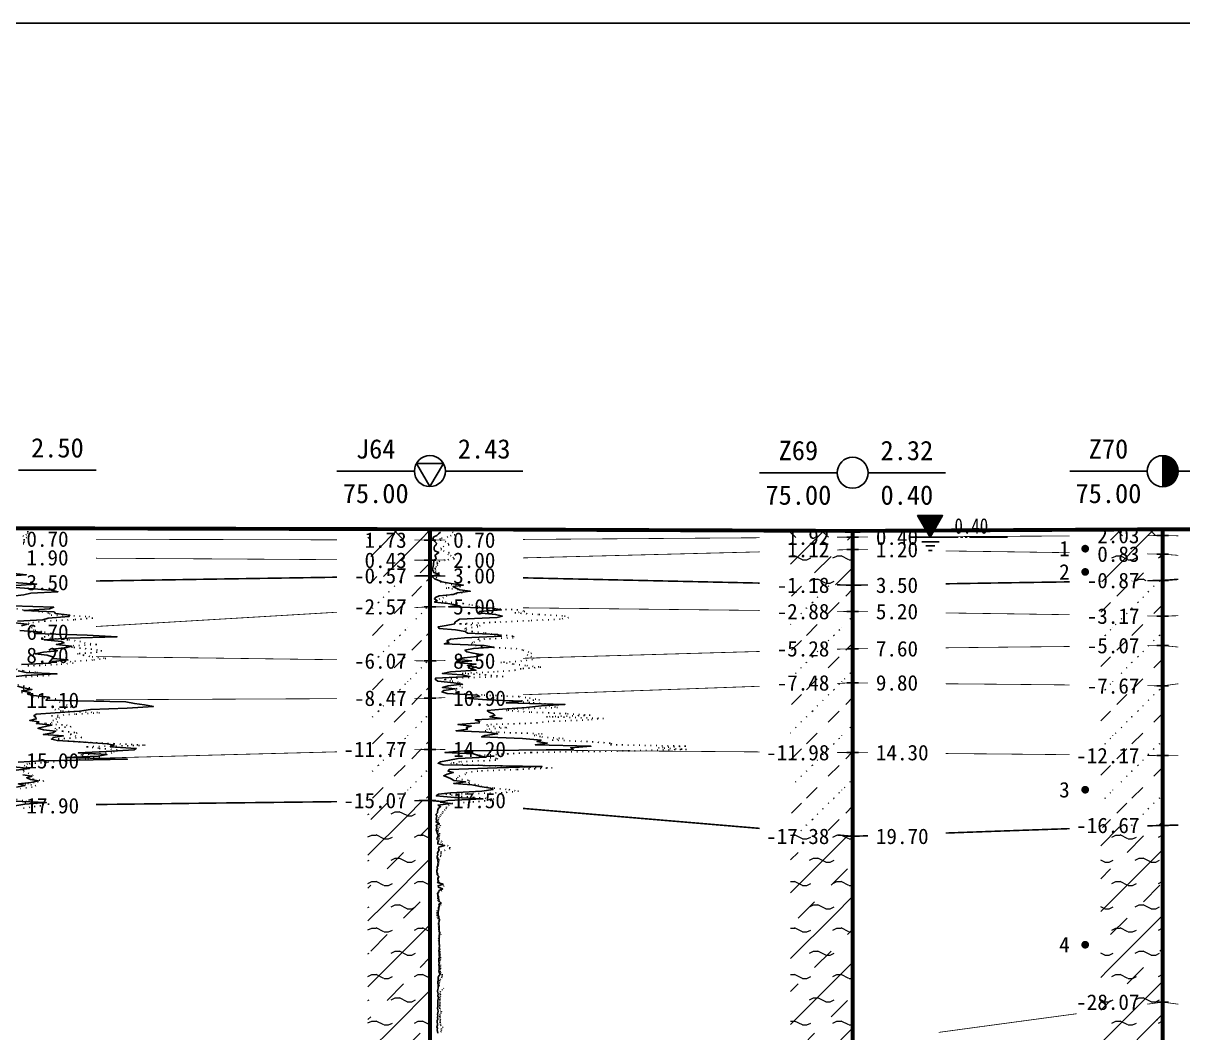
# Model space of a CAD drawing. Extents: x -37 to 3540, y -1485 to 297.
# Drawn here: x 1587.6 to 1737.2, y -442.3 to -312 of the extents above; entities that cross this region are included whole.
import ezdxf
from ezdxf.enums import TextEntityAlignment as Align

# ---------------------------------------------------------------- set-up
doc = ezdxf.new("R2010")
doc.units = 0
doc.linetypes.add('DOT', pattern=[6.35, 0, -6.35])
doc.layers.get('0').update_dxf_attribs({"linetype": 'CONTINUOUS'})
for name, color, linetype in [('CURVE', 200, 'CONTINUOUS'), ('FRAME', 7, 'CONTINUOUS'), ('HOLE', 41, 'CONTINUOUS'), ('SAMPLE', 1, 'CONTINUOUS'), ('STRATUM', 241, 'CONTINUOUS')]:
    doc.layers.add(name, color=color, linetype=linetype)
doc.layers.add('HATCH', color=7, linetype='CONTINUOUS', lineweight=13)
doc.styles.add('ST', font='')
doc.styles.get('ST').set_extended_font_data('SimSun')
pattern_1 = [(45, (1618.6395, -594), (-2.12132, 2.12132), [10, 0]), (135, (1618.6395, -594), (-2.12132, -2.12132), [10, 0])]
pattern_2 = [(45, (1618.6395, -594), (-4.24264, 4.24264), [10, 0]), (45, (1619.7005, -597.182), (-2.12132, 6.36396), [3, -3])]
pattern_3 = [(45, (1618.6395, -594), (-4.24264, 4.24264), [10, 0]), (45, (1619.7005, -597.182), (-2.12132, 6.36396), [3, -3]), (26.565, (1619.7136, -594.2536), (5.999823, 5.999812), [0.567, -12.849]), (0, (1619.1466, -594.2536), (0, 6), [0.567, -5.433]), (26.565, (1617.0582, -594), (5.999823, 5.999812), [0.567, -12.849]), (0, (1617.5653, -593.7464), (0, 6), [0.567, -5.433]), (153.435, (1619.1466, -594.2536), (-5.999818, -5e-06), [1.134, -12.2826]), (26.565, (1622.7136, -591.2536), (5.999823, 5.999812), [0.567, -12.849]), (0, (1622.1466, -591.2536), (0, 6), [0.567, -5.433]), (26.565, (1620.0582, -591), (5.999823, 5.999812), [0.567, -12.849]), (0, (1620.5653, -590.7464), (0, 6), [0.567, -5.433]), (153.435, (1622.1466, -591.2536), (-5.999818, -5e-06), [1.134, -12.2826])]
pattern_4 = [(45, (1618.6395, -594), (-7e-07, 6.99998), [1.97196, -7.92754]), (45, (1621.4523, -591.171), (-7e-07, 6.99998), [1.99367, -7.90583]), (45, (1623.707, -588.918), (-7e-07, 6.99998), [1.8136, -8.08588]), (26.565, (1618.6395, -590.5), (7, 7), [0.0965, -15.55598]), (36.8699, (1619.3395, -589.8), (7, 7), [0.19775, -34.80225]), (315, (1622.1395, -587.024), (6.99998, 1e-06), [0.03305, -9.86644]), (26.565, (1622.1395, -594), (7, 7), [0.14475, -15.50773]), (26.565, (1622.8395, -593.3), (7, 7), [0.10528, -15.5472]), (90, (1623.1895, -592.95), (-7, -5e-07), [0.02877, -6.97123]), (26.565, (1623.5395, -592.6), (7, 7), [0.091, -31.21394]), (36.8699, (1624.2395, -591.9), (7, 7), [0.1107, -34.8893]), (45, (1624.9395, -591.2), (-2e-07, 6.99998), [0.10911, -9.79038]), (315, (1625.5536, -590.452), (6.99998, 1e-06), [0.03305, -9.86644]), (36.8699, (1620.0395, -589.1), (7, 7), [0.10224, -34.89776]), (53.1301, (1620.7395, -588.4), (14, 21), [0.13438, -34.86562]), (53.1301, (1621.4395, -587.7), (14, 21), [0.12625, -34.87375])]

# ---------------------------------------------------------------- blocks, each defined once
blk = doc.blocks.new('H_cpt_hole')
for p, q in [((-1.73, 1), (1.73, 1)), ((0, -2), (-1.73, 1)), ((1.73, 1), (0, -2))]:
    blk.add_line(p, q)
blk.add_circle((0, 0), 2)
blk = doc.blocks.new('H_gen_hole')
blk.add_circle((0, 0), 2)
blk = doc.blocks.new('H_sam_hole')
blk.add_line((0, 2), (0, -2))
at = {"const_width": 2}
blk.add_lwpolyline([(0, -1, 0.414214), (1, 0, 0.414214), (0, 1, 1)], format="xyb", dxfattribs=at)
blk.add_circle((0, 0), 2)
blk = doc.blocks.new('SampleSoilUndisturbed')
at = {"const_width": 0.5}
blk.add_lwpolyline([(-0.25, 0, 1), (0.25, 0, 1)], format="xyb", close=True, dxfattribs=at)
blk = doc.blocks.new('Gwl')
blk.add_lwpolyline([(0, 0, 0, 3.22, 0), (0, 2.79, 3.22, 3.22, 0)], format="xyseb")
blk.add_lwpolyline([(0, 0), (1.61, 2.79), (-1.61, 2.79)], close=True)
for points in [[(-2.63, 0), (3.61, 0)], [(3.93, 0), (4.21, 0)], [(4.53, 0), (4.8, 0)], [(5.09, 0), (9.99, 0)], [(-1.09, -0.61), (1.16, -0.61)], [(-0.54, -1.14), (0.61, -1.14)], [(-0.19, -1.74), (0.26, -1.74)]]:
    blk.add_lwpolyline(points)
at = {"style": 'ST', "width": 0.8}
blk.add_attdef('*GWL', (3.14, 0.45), '', height=2, dxfattribs=at)

msp = doc.modelspace()

# ---------------------------------------------------------------- hatches: boundary and pattern name
at = {"layer": 'HATCH'}
h = msp.add_hatch(dxfattribs=at)
h.set_pattern_fill('STT', color=50, style=0)
h.set_pattern_definition(pattern_1)
h.paths.add_polyline_path([(1694.61, -377.51), (1686.61, -377.48), (1686.61, -378.37), (1694.61, -378.31)])
h.paths.add_polyline_path([(1685.4, -379.8), (1692.1, -379.8), (1692.1, -376.87), (1685.4, -376.87)], flags=9)
h = msp.add_hatch(dxfattribs=at)
h.set_pattern_fill('FZNT', color=32, style=0)
h.set_pattern_definition(pattern_2)
h.paths.add_polyline_path([(1694.61, -378.31), (1686.61, -378.37), (1686.61, -380.11), (1694.61, -379.91)])
h.paths.add_polyline_path([(1685.41, -381.4), (1692.1, -381.4), (1692.1, -378.48), (1685.41, -378.48)], flags=9)
h.paths.add_polyline_path([(1685.4, -379.8), (1692.1, -379.8), (1692.1, -376.87), (1685.4, -376.87)], flags=9)
h = msp.add_hatch(dxfattribs=at)
h.set_pattern_fill('STT', color=50, style=0)
h.set_pattern_definition(pattern_1)
h.paths.add_polyline_path([(1734.62, -377.3), (1726.62, -377.34), (1726.62, -378.14), (1734.62, -378.1)])
h.paths.add_polyline_path([(1725.41, -379.59), (1732.11, -379.59), (1732.11, -376.65), (1725.41, -376.65)], flags=9)
h = msp.add_hatch(dxfattribs=at)
h.set_pattern_fill('FZNT', color=32, style=0)
h.set_pattern_definition(pattern_2)
h.paths.add_polyline_path([(1734.62, -378.1), (1726.62, -378.14), (1726.62, -380.38), (1734.62, -380.5)])
h.paths.add_polyline_path([(1725.41, -381.99), (1732.11, -381.99), (1732.11, -379.05), (1725.41, -379.05)], flags=9)
h.paths.add_polyline_path([(1725.41, -379.59), (1732.11, -379.59), (1732.11, -376.65), (1725.41, -376.65)], flags=9)
h = msp.add_hatch(dxfattribs=at)
h.set_pattern_fill('STT', color=50, style=0)
h.set_pattern_definition(pattern_1)
h.paths.add_polyline_path([(1640.07, -377.29), (1632.07, -377.27), (1632.07, -378.67), (1640.07, -378.69)])
h.paths.add_polyline_path([(1630.86, -380.18), (1637.56, -380.18), (1637.56, -377.25), (1630.86, -377.25)], flags=9)
h = msp.add_hatch(dxfattribs=at)
h.set_pattern_fill('FZNT', color=32, style=0)
h.set_pattern_definition(pattern_2)
h.paths.add_polyline_path([(1640.07, -378.69), (1632.07, -378.67), (1632.07, -381.24), (1640.07, -381.29)])
h.paths.add_polyline_path([(1630.86, -382.78), (1637.56, -382.78), (1637.56, -379.85), (1630.86, -379.85)], flags=9)
h.paths.add_polyline_path([(1630.86, -380.18), (1637.56, -380.18), (1637.56, -377.25), (1630.86, -377.25)], flags=9)
h = msp.add_hatch(dxfattribs=at)
h.set_pattern_fill('YNFNT', color=251, style=0)
h.set_pattern_definition(pattern_3)
h.paths.add_polyline_path([(1694.61, -379.91), (1686.61, -380.11), (1686.61, -384.33), (1694.61, -384.51)])
h.paths.add_polyline_path([(1683.97, -386), (1692.1, -386), (1692.1, -383.07), (1683.97, -383.07)], flags=9)
h.paths.add_polyline_path([(1685.41, -381.4), (1692.1, -381.4), (1692.1, -378.48), (1685.41, -378.48)], flags=9)
h = msp.add_hatch(dxfattribs=at)
h.set_pattern_fill('YNFNT', color=251, style=0)
h.set_pattern_definition(pattern_3)
h.paths.add_polyline_path([(1640.07, -381.29), (1632.07, -381.24), (1632.07, -383.42), (1640.07, -383.29)])
h.paths.add_polyline_path([(1629.43, -384.78), (1637.56, -384.78), (1637.56, -381.85), (1629.43, -381.85)], flags=9)
h.paths.add_polyline_path([(1630.86, -382.78), (1637.56, -382.78), (1637.56, -379.85), (1630.86, -379.85)], flags=9)
h = msp.add_hatch(dxfattribs=at)
h.set_pattern_fill('YNFNT', color=251, style=0)
h.set_pattern_definition(pattern_3)
h.paths.add_polyline_path([(1734.62, -380.5), (1726.62, -380.38), (1726.62, -384.02), (1734.62, -383.9)])
h.paths.add_polyline_path([(1723.98, -385.39), (1732.11, -385.39), (1732.11, -382.45), (1723.98, -382.45)], flags=9)
h.paths.add_polyline_path([(1725.41, -381.99), (1732.11, -381.99), (1732.11, -379.05), (1725.41, -379.05)], flags=9)
h = msp.add_hatch(dxfattribs=at)
h.set_pattern_fill('SZFT', color=52, style=0)
h.set_pattern_definition(pattern_4)
h.paths.add_polyline_path([(1640.07, -383.29), (1632.07, -383.42), (1632.07, -387.76), (1640.07, -387.29)])
h.paths.add_polyline_path([(1629.43, -388.77), (1637.55, -388.77), (1637.55, -385.87), (1629.43, -385.87)], flags=9)
h.paths.add_polyline_path([(1629.43, -384.78), (1637.56, -384.78), (1637.56, -381.85), (1629.43, -381.85)], flags=9)
h = msp.add_hatch(dxfattribs=at)
h.set_pattern_fill('SZFT', color=52, style=0)
h.set_pattern_definition(pattern_4)
h.paths.add_polyline_path([(1734.62, -383.9), (1726.62, -384.02), (1726.62, -388.38), (1734.62, -388.5)])
h.paths.add_polyline_path([(1723.98, -389.99), (1732.11, -389.99), (1732.11, -387.05), (1723.98, -387.05)], flags=9)
h.paths.add_polyline_path([(1723.98, -385.39), (1732.11, -385.39), (1732.11, -382.45), (1723.98, -382.45)], flags=9)
h = msp.add_hatch(dxfattribs=at)
h.set_pattern_fill('SZFT', color=52, style=0)
h.set_pattern_definition(pattern_4)
h.paths.add_polyline_path([(1694.61, -384.51), (1686.61, -384.33), (1686.61, -387.82), (1694.61, -387.91)])
h.paths.add_polyline_path([(1683.97, -389.4), (1692.1, -389.4), (1692.1, -386.47), (1683.97, -386.47)], flags=9)
h.paths.add_polyline_path([(1683.97, -386), (1692.1, -386), (1692.1, -383.07), (1683.97, -383.07)], flags=9)
h = msp.add_hatch(dxfattribs=at)
h.set_pattern_fill('SZFT', color=52, style=0)
h.set_pattern_definition(pattern_4)
h.paths.add_polyline_path([(1640.07, -387.29), (1632.07, -387.76), (1632.07, -394.18), (1640.07, -394.29)])
h.paths.add_polyline_path([(1629.43, -395.78), (1637.56, -395.78), (1637.56, -392.85), (1629.43, -392.85)], flags=9)
h.paths.add_polyline_path([(1629.43, -388.77), (1637.55, -388.77), (1637.55, -385.87), (1629.43, -385.87)], flags=9)
h = msp.add_hatch(dxfattribs=at)
h.set_pattern_fill('SZFT', color=52, style=0)
h.set_pattern_definition(pattern_4)
h.paths.add_polyline_path([(1694.61, -387.91), (1686.61, -387.82), (1686.61, -392.94), (1694.61, -392.71)])
h.paths.add_polyline_path([(1683.97, -394.2), (1692.1, -394.2), (1692.1, -391.27), (1683.97, -391.27)], flags=9)
h.paths.add_polyline_path([(1683.97, -389.4), (1692.1, -389.4), (1692.1, -386.47), (1683.97, -386.47)], flags=9)
h = msp.add_hatch(dxfattribs=at)
h.set_pattern_fill('SZFT', color=52, style=0)
h.set_pattern_definition(pattern_4)
h.paths.add_polyline_path([(1734.62, -388.5), (1726.62, -388.38), (1726.62, -392.38), (1734.62, -392.3)])
h.paths.add_polyline_path([(1723.98, -393.79), (1732.11, -393.79), (1732.11, -390.85), (1723.98, -390.85)], flags=9)
h.paths.add_polyline_path([(1723.98, -389.99), (1732.11, -389.99), (1732.11, -387.05), (1723.98, -387.05)], flags=9)
h = msp.add_hatch(dxfattribs=at)
h.set_pattern_fill('SZFT', color=52, style=0)
h.set_pattern_definition(pattern_4)
h.paths.add_polyline_path([(1694.61, -392.71), (1686.61, -392.94), (1686.61, -397.4), (1694.61, -397.11)])
h.paths.add_polyline_path([(1683.97, -398.6), (1692.1, -398.6), (1692.1, -395.67), (1683.97, -395.67)], flags=9)
h.paths.add_polyline_path([(1683.97, -394.2), (1692.1, -394.2), (1692.1, -391.27), (1683.97, -391.27)], flags=9)
h = msp.add_hatch(dxfattribs=at)
h.set_pattern_fill('SZFT', color=52, style=0)
h.set_pattern_definition(pattern_4)
h.paths.add_polyline_path([(1734.62, -392.3), (1726.62, -392.38), (1726.62, -397.42), (1734.62, -397.5)])
h.paths.add_polyline_path([(1723.98, -398.99), (1732.11, -398.99), (1732.11, -396.05), (1723.98, -396.05)], flags=9)
h.paths.add_polyline_path([(1723.98, -393.79), (1732.11, -393.79), (1732.11, -390.85), (1723.98, -390.85)], flags=9)
h = msp.add_hatch(dxfattribs=at)
h.set_pattern_fill('SZFT', color=52, style=0)
h.set_pattern_definition(pattern_4)
h.paths.add_polyline_path([(1640.07, -394.29), (1632.07, -394.18), (1632.07, -399.13), (1640.07, -399.09)])
h.paths.add_polyline_path([(1629.43, -400.58), (1637.56, -400.58), (1637.56, -397.65), (1629.43, -397.65)], flags=9)
h.paths.add_polyline_path([(1629.43, -395.78), (1637.56, -395.78), (1637.56, -392.85), (1629.43, -392.85)], flags=9)
h = msp.add_hatch(dxfattribs=at)
h.set_pattern_fill('SZFT', color=52, style=0)
h.set_pattern_definition(pattern_4)
h.paths.add_polyline_path([(1694.61, -397.11), (1686.61, -397.4), (1686.61, -406.05), (1694.61, -406.11)])
h.paths.add_polyline_path([(1682.54, -407.6), (1692.1, -407.6), (1692.1, -404.67), (1682.54, -404.67)], flags=9)
h.paths.add_polyline_path([(1683.97, -398.6), (1692.1, -398.6), (1692.1, -395.67), (1683.97, -395.67)], flags=9)
h = msp.add_hatch(dxfattribs=at)
h.set_pattern_fill('SZFT', color=52, style=0)
h.set_pattern_definition(pattern_4)
h.paths.add_polyline_path([(1734.62, -397.5), (1726.62, -397.42), (1726.62, -406.42), (1734.62, -406.5)])
h.paths.add_polyline_path([(1722.56, -407.98), (1732.11, -407.98), (1732.11, -405.07), (1722.56, -405.07)], flags=9)
h.paths.add_polyline_path([(1723.98, -398.99), (1732.11, -398.99), (1732.11, -396.05), (1723.98, -396.05)], flags=9)
h = msp.add_hatch(dxfattribs=at)
h.set_pattern_fill('SZFT', color=52, style=0)
h.set_pattern_definition(pattern_4)
h.paths.add_polyline_path([(1640.07, -399.09), (1632.07, -399.13), (1632.07, -405.9), (1640.07, -405.69)])
h.paths.add_polyline_path([(1628, -407.18), (1637.55, -407.18), (1637.55, -404.26), (1628, -404.26)], flags=9)
h.paths.add_polyline_path([(1629.43, -400.58), (1637.56, -400.58), (1637.56, -397.65), (1629.43, -397.65)], flags=9)
h = msp.add_hatch(dxfattribs=at)
h.set_pattern_fill('SZFT', color=52, style=0)
h.set_pattern_definition(pattern_4)
h.paths.add_polyline_path([(1640.07, -405.69), (1632.07, -405.9), (1632.07, -412.39), (1640.07, -412.29)])
h.paths.add_polyline_path([(1628, -413.78), (1637.56, -413.78), (1637.56, -410.85), (1628, -410.85)], flags=9)
h.paths.add_polyline_path([(1628, -407.18), (1637.55, -407.18), (1637.55, -404.26), (1628, -404.26)], flags=9)
h = msp.add_hatch(dxfattribs=at)
h.set_pattern_fill('SZFT', color=52, style=0)
h.set_pattern_definition(pattern_4)
h.paths.add_polyline_path([(1694.61, -406.11), (1686.61, -406.05), (1686.61, -416.23), (1694.61, -416.91)])
h.paths.add_polyline_path([(1682.54, -418.4), (1692.1, -418.4), (1692.1, -415.47), (1682.54, -415.47)], flags=9)
h.paths.add_polyline_path([(1682.54, -407.6), (1692.1, -407.6), (1692.1, -404.67), (1682.54, -404.67)], flags=9)
h = msp.add_hatch(dxfattribs=at)
h.set_pattern_fill('SZFT', color=52, style=0)
h.set_pattern_definition(pattern_4)
h.paths.add_polyline_path([(1734.62, -406.5), (1726.62, -406.42), (1726.62, -415.78), (1734.62, -415.5)])
h.paths.add_polyline_path([(1722.55, -416.99), (1732.11, -416.99), (1732.11, -414.05), (1722.55, -414.05)], flags=9)
h.paths.add_polyline_path([(1722.56, -407.98), (1732.11, -407.98), (1732.11, -405.07), (1722.56, -405.07)], flags=9)
h = msp.add_hatch(dxfattribs=at)
h.set_pattern_fill('YNFNT', color=251, style=0)
h.set_pattern_definition(pattern_3)
h.paths.add_polyline_path([(1640.07, -412.29), (1632.07, -412.39), (1632.07, -445.02), (1640.07, -444.89)])
h.paths.add_polyline_path([(1628, -446.38), (1637.56, -446.38), (1637.56, -443.45), (1628, -443.45)], flags=9)
h.paths.add_polyline_path([(1628, -413.78), (1637.56, -413.78), (1637.56, -410.85), (1628, -410.85)], flags=9)
h = msp.add_hatch(dxfattribs=at)
h.set_pattern_fill('YNFNT', color=251, style=0)
h.set_pattern_definition(pattern_3)
h.paths.add_polyline_path([(1734.62, -415.5), (1726.62, -415.78), (1726.62, -439.38), (1734.62, -438.3)])
h.paths.add_polyline_path([(1722.55, -439.79), (1732.11, -439.79), (1732.11, -436.85), (1722.55, -436.85)], flags=9)
h.paths.add_polyline_path([(1722.55, -416.99), (1732.11, -416.99), (1732.11, -414.05), (1722.55, -414.05)], flags=9)
h = msp.add_hatch(dxfattribs=at)
h.set_pattern_fill('YNFNT', color=251, style=0)
h.set_pattern_definition(pattern_3)
h.paths.add_polyline_path([(1694.61, -416.91), (1686.61, -416.23), (1686.61, -443.88), (1694.61, -443.71)])
h.paths.add_polyline_path([(1682.54, -445.2), (1692.1, -445.2), (1692.1, -442.27), (1682.54, -442.27)], flags=9)
h.paths.add_polyline_path([(1682.54, -418.4), (1692.1, -418.4), (1692.1, -415.47), (1682.54, -415.47)], flags=9)
h = msp.add_hatch(dxfattribs=at)
h.set_pattern_fill('YNNT', color=251, style=0)
h.set_pattern_definition([(45, (1618.6395, -594), (-2.12132, 2.12132), [10, 0]), (26.565, (1619.7136, -594.2536), (5.999823, 5.999812), [0.567, -12.849]), (0, (1619.1466, -594.2536), (0, 6), [0.567, -5.433]), (26.565, (1617.0582, -594), (5.999823, 5.999812), [0.567, -12.849]), (0, (1617.5653, -593.7464), (0, 6), [0.567, -5.433]), (153.435, (1619.1466, -594.2536), (-5.999818, -5e-06), [1.134, -12.2826]), (26.565, (1622.7136, -591.2536), (5.999823, 5.999812), [0.567, -12.849]), (0, (1622.1466, -591.2536), (0, 6), [0.567, -5.433]), (26.565, (1620.0582, -591), (5.999823, 5.999812), [0.567, -12.849]), (0, (1620.5653, -590.7464), (0, 6), [0.567, -5.433]), (153.435, (1622.1466, -591.2536), (-5.999818, -5e-06), [1.134, -12.2826])])
h.paths.add_polyline_path([(1734.62, -438.3), (1726.62, -439.38), (1726.62, -454.02), (1734.62, -453.7)])
h.paths.add_polyline_path([(1722.55, -455.19), (1732.11, -455.19), (1732.11, -452.25), (1722.55, -452.25)], flags=9)
h.paths.add_polyline_path([(1722.55, -439.79), (1732.11, -439.79), (1732.11, -436.85), (1722.55, -436.85)], flags=9)

# ---------------------------------------------------------------- linework, layer by layer
at = {"layer": 'CURVE', "color": 100, "linetype": 'DOT', "ltscale": 0.1}
for points in [[(1588.18, -377.56), (1588.23, -377.76), (1588, -377.96), (1587.53, -378.16), (1588.06, -378.36), (1587.71, -378.56), (1587.73, -378.76), (1587.69, -378.96), (1587.68, -379.16), (1587, -379.36)], [(1642.99, -377.69), (1644.01, -377.89), (1642.8, -378.09), (1642.37, -378.29), (1641.35, -378.49), (1641.41, -378.69), (1642.03, -378.89), (1642.4, -379.09), (1642.53, -379.29), (1641.85, -379.49), (1641.51, -379.69), (1641.47, -379.89), (1641.81, -380.09), (1642.55, -380.29), (1642.4, -380.49), (1642.71, -380.69), (1643.04, -380.89), (1643.22, -381.09), (1642.05, -381.29), (1641.02, -381.49), (1640.99, -381.69), (1641.09, -381.89), (1640.91, -382.09), (1640.74, -382.29), (1640.75, -382.49), (1640.79, -382.69), (1641.22, -382.89), (1641.18, -383.09), (1641.15, -383.29), (1640.95, -383.49), (1640.76, -383.69), (1641.35, -383.89), (1641.42, -384.09), (1642.08, -384.29), (1643.38, -384.49), (1644, -384.69), (1642.17, -384.89), (1643.83, -385.09), (1644.46, -385.29), (1644.24, -385.49), (1642.95, -385.69), (1642.24, -385.89), (1641.82, -386.09), (1641.34, -386.29), (1640.93, -386.49), (1642.06, -386.69), (1644.36, -386.89), (1645.48, -387.09), (1646.52, -387.29), (1646.16, -387.49), (1651.33, -387.69), (1652.31, -387.89), (1651.04, -388.09), (1654.15, -388.29), (1657.44, -388.49), (1657.95, -388.69), (1656.89, -388.89), (1652.89, -389.09), (1648.56, -389.29), (1643.9, -389.49), (1646.55, -389.69), (1646.26, -389.89), (1644.56, -390.09), (1644.72, -390.29), (1645.5, -390.49), (1647.21, -390.69), (1648.45, -390.89), (1650.9, -391.09), (1650.81, -391.29), (1646.24, -391.49), (1646.56, -391.69), (1645.6, -391.89), (1645.4, -392.09), (1645.94, -392.29), (1646.82, -392.49), (1651.2, -392.69), (1652.1, -392.89), (1652.76, -393.09), (1653.17, -393.29), (1652.61, -393.49), (1653.08, -393.69), (1653.5, -393.89), (1653.31, -394.09), (1651.88, -394.29), (1649.2, -394.49), (1650.84, -394.69), (1652.58, -394.89), (1654.37, -395.09), (1651.83, -395.29), (1651.07, -395.49), (1648.37, -395.69), (1644.24, -395.89), (1647.21, -396.09), (1649.5, -396.29), (1643.61, -396.49), (1641.9, -396.69), (1642.92, -396.89), (1643.86, -397.09), (1644.3, -397.29), (1643.93, -397.49), (1644.29, -397.69), (1643.38, -397.89), (1643.39, -398.09), (1643.46, -398.29), (1643.79, -398.49), (1647.05, -398.69), (1651.61, -398.89), (1652.9, -399.09), (1654.2, -399.29), (1650.64, -399.49), (1653.4, -399.69), (1655.72, -399.89), (1655.44, -400.09), (1656.55, -400.29), (1650.99, -400.49), (1649.93, -400.69), (1653.13, -400.89), (1657.8, -401.09), (1660.73, -401.29), (1655.12, -401.49), (1662.47, -401.69), (1660.54, -401.89), (1655.42, -402.09), (1653.9, -402.29), (1647.39, -402.49), (1647.54, -402.69), (1650.01, -402.89), (1647.47, -403.09), (1647.2, -403.29), (1648.92, -403.49), (1654.55, -403.69), (1653.5, -403.89), (1654.5, -404.09), (1657.26, -404.29), (1655.86, -404.49), (1660.28, -404.69), (1663.5, -404.89), (1663.38, -405.09), (1673.1, -405.29), (1669.56, -405.49), (1673.16, -405.69), (1665.74, -405.89), (1653.12, -406.09), (1650.14, -406.29), (1646.1, -406.49), (1647.09, -406.69), (1648.83, -406.89), (1648.56, -407.09), (1643.9, -407.29), (1642.76, -407.49), (1644.81, -407.69), (1649.99, -407.89), (1655.84, -408.09), (1651.25, -408.29), (1646.25, -408.49), (1644.82, -408.69), (1644.65, -408.89), (1643.93, -409.09), (1643.71, -409.29), (1643.44, -409.49), (1645.18, -409.69), (1645.06, -409.89), (1645.11, -410.09), (1646.24, -410.29), (1646.68, -410.49), (1648.35, -410.69), (1650.26, -410.89), (1651.49, -411.09), (1649.37, -411.29), (1642.13, -411.49), (1643.38, -411.69), (1645.71, -411.89), (1648.3, -412.09), (1647.92, -412.29), (1645.24, -412.49), (1642.91, -412.69), (1642.57, -412.89), (1642.2, -413.09), (1642.19, -413.29), (1642.04, -413.49), (1641.78, -413.69), (1641.7, -413.89), (1641.51, -414.09), (1641.41, -414.29), (1641.23, -414.49), (1641.17, -414.69), (1641.09, -414.89), (1641.1, -415.09), (1641.21, -415.29), (1641.43, -415.49), (1641.29, -415.69), (1641.18, -415.89), (1641.11, -416.09), (1641.09, -416.29), (1641.29, -416.49), (1641.31, -416.69), (1641.25, -416.89), (1641.22, -417.09), (1641.21, -417.29), (1641.62, -417.49), (1641.47, -417.69), (1641.61, -417.89), (1642.35, -418.09), (1642.64, -418.29), (1642.66, -418.49), (1642.04, -418.69), (1641.52, -418.89), (1641.51, -419.09), (1641.46, -419.29), (1641.49, -419.49), (1641.13, -419.69), (1641.29, -419.89), (1641.18, -420.09), (1641.2, -420.29), (1641.16, -420.49), (1641.13, -420.69), (1641.02, -420.89), (1640.99, -421.09), (1640.99, -421.29), (1640.95, -421.49), (1641.15, -421.69), (1641.05, -421.89), (1641.27, -422.09), (1641.15, -422.29), (1641.09, -422.49), (1641.13, -422.69), (1641.22, -422.89), (1641.71, -423.09), (1641.9, -423.29), (1641.33, -423.49), (1641.7, -423.69), (1641.62, -423.89), (1641.15, -424.09), (1641.1, -424.29), (1641.09, -424.49), (1641.07, -424.69), (1641.07, -424.89), (1641.09, -425.09), (1641.13, -425.29), (1641.52, -425.49), (1641.51, -425.69), (1641.3, -425.89), (1641.25, -426.09), (1641.17, -426.29), (1641, -426.49), (1640.97, -426.69), (1641.02, -426.89), (1641.01, -427.09), (1641.03, -427.29), (1641.1, -427.49), (1641.22, -427.69), (1641.27, -427.89), (1641.16, -428.09), (1641.18, -428.29), (1641.19, -428.49), (1641.22, -428.69), (1641.2, -428.89), (1641.21, -429.09), (1641.33, -429.29), (1641.49, -429.49), (1641.31, -429.69), (1641.3, -429.89), (1641.2, -430.09), (1641.18, -430.29), (1641.25, -430.49), (1641.25, -430.69), (1641.29, -430.89), (1641.29, -431.09), (1641.29, -431.29), (1641.31, -431.49), (1641.37, -431.69), (1641.35, -431.89), (1641.36, -432.09), (1641.39, -432.29), (1641.43, -432.49), (1641.43, -432.69), (1641.38, -432.89), (1641.31, -433.09), (1641.27, -433.29), (1641.43, -433.49), (1641.4, -433.69), (1641.45, -433.89), (1641.41, -434.09), (1641.38, -434.29), (1641.43, -434.49), (1641.64, -434.69), (1641.66, -434.89), (1641.61, -435.09), (1641.45, -435.29), (1641.35, -435.49), (1641.29, -435.69), (1641.25, -435.89), (1641.25, -436.09), (1641.17, -436.29), (1641.88, -436.49), (1641.68, -436.69), (1641.42, -436.89), (1641.34, -437.09), (1641.41, -437.29), (1641.42, -437.49), (1641.38, -437.69), (1641.33, -437.89), (1641.33, -438.09), (1641.37, -438.29), (1641.36, -438.49), (1641.34, -438.69), (1641.32, -438.89), (1641.34, -439.09), (1641.38, -439.29), (1641.57, -439.49), (1641.49, -439.69), (1641.37, -439.89), (1641.35, -440.09), (1641.38, -440.29), (1641.42, -440.49), (1641.4, -440.69), (1641.37, -440.89), (1641.45, -441.09), (1641.45, -441.29), (1641.78, -441.49), (1641.58, -441.69), (1641.56, -441.89), (1641.5, -442.09), (1641.45, -442.29)], [(1586.77, -387.56), (1588.11, -387.76), (1590.04, -387.96), (1590.99, -388.16), (1591.18, -388.36), (1596.07, -388.56), (1596.56, -388.76), (1594.14, -388.96), (1590.38, -389.16), (1588.33, -389.36), (1588.23, -389.56), (1588.86, -389.76), (1588.74, -389.96), (1588.2, -390.16), (1589.14, -390.36), (1590.34, -390.56), (1591.34, -390.76), (1590.9, -390.96), (1590.31, -391.16), (1591.03, -391.36), (1593.47, -391.56), (1594.89, -391.76), (1595.48, -391.96), (1597.07, -392.16), (1593.11, -392.36), (1594.13, -392.56), (1596.34, -392.76), (1597.72, -392.96), (1597.12, -393.16), (1594.59, -393.36), (1595.35, -393.56), (1596.49, -393.76), (1598.26, -393.96), (1596.55, -394.16), (1593.63, -394.36), (1594.04, -394.56), (1591.97, -394.76), (1587.57, -394.96)], [(1586.72, -395.36), (1587.63, -395.56), (1589.35, -395.76), (1590.18, -395.96), (1590.94, -396.16), (1587.41, -396.36)], [(1586.88, -397.36), (1587.65, -397.56), (1588.43, -397.76), (1587.59, -397.96), (1588.09, -398.16), (1587.38, -398.36), (1588.86, -398.56), (1588.58, -398.76), (1588.78, -398.96), (1591.81, -399.16), (1591.61, -399.36), (1592.26, -399.56), (1592.78, -399.76), (1593.18, -399.96), (1594.5, -400.16), (1592.97, -400.36), (1591.67, -400.56), (1592.67, -400.76), (1597.44, -400.96), (1594.3, -401.16), (1591.25, -401.36), (1592.27, -401.56), (1591.87, -401.76), (1591.42, -401.96), (1592.07, -402.16), (1590.34, -402.36), (1593.18, -402.56), (1593.76, -402.76), (1591.71, -402.96), (1591.87, -403.16), (1592.67, -403.36), (1594.54, -403.56), (1593.64, -403.76), (1594.29, -403.96), (1595.15, -404.16), (1591.39, -404.36), (1592.62, -404.56), (1595.54, -404.76), (1599.33, -404.96), (1603.32, -405.16), (1595.74, -405.36), (1597.41, -405.56), (1599.73, -405.76), (1599.34, -405.96), (1599.02, -406.16), (1595.07, -406.36), (1595.17, -406.56), (1597.48, -406.76), (1595.69, -406.96), (1593.78, -407.16), (1590.67, -407.36), (1588.13, -407.56), (1587.71, -407.76), (1588.08, -407.96), (1587.52, -408.16), (1587.63, -408.36), (1587.61, -408.56), (1588.21, -408.76), (1588.84, -408.96), (1588.74, -409.16), (1588.07, -409.36), (1588.9, -409.56), (1590.24, -409.76), (1589, -409.96), (1587.83, -410.16), (1589.23, -410.36), (1588.74, -410.56), (1587.26, -410.76)], [(1586.73, -412.16), (1588.05, -412.36), (1587.82, -412.56), (1590.93, -412.76), (1589.85, -412.96), (1588.45, -413.16), (1587.03, -413.36)]]:
    msp.add_lwpolyline(points, dxfattribs=at)
at = {"layer": 'CURVE', "color": 30, "linetype": 'Continuous'}
for points in [[(1641.42, -377.69), (1641.16, -377.89), (1640.94, -378.09), (1640.58, -378.29), (1640.46, -378.49), (1640.59, -378.69), (1640.71, -378.89), (1640.91, -379.09), (1640.88, -379.29), (1640.67, -379.49), (1640.62, -379.69), (1640.61, -379.89), (1640.7, -380.09), (1641.2, -380.29), (1640.92, -380.49), (1640.71, -380.69), (1640.82, -380.89), (1640.89, -381.09), (1640.59, -381.29), (1640.59, -381.49), (1640.52, -381.69), (1640.52, -381.89), (1640.5, -382.09), (1640.45, -382.29), (1640.41, -382.49), (1640.47, -382.69), (1640.58, -382.89), (1641.26, -383.09), (1640.47, -383.29), (1640.44, -383.49), (1640.68, -383.69), (1641.2, -383.89), (1641.59, -384.09), (1642.79, -384.29), (1644.39, -384.49), (1643.03, -384.69), (1643.44, -384.89), (1643.91, -385.09), (1645.27, -385.29), (1643.63, -385.49), (1643.08, -385.69), (1641.27, -385.89), (1640.78, -386.09), (1640.65, -386.29), (1640.97, -386.49), (1640.67, -386.69), (1642.38, -386.89), (1643.65, -387.09), (1642.47, -387.29), (1648.1, -387.49), (1649.29, -387.69), (1646.48, -387.89), (1646.3, -388.09), (1648.54, -388.29), (1649.42, -388.49), (1648.73, -388.69), (1643.88, -388.89), (1643.58, -389.09), (1643.28, -389.29), (1643.27, -389.49), (1642.18, -389.69), (1641.13, -389.89), (1641.26, -390.09), (1643.37, -390.29), (1644.62, -390.49), (1644.91, -390.69), (1648.77, -390.89), (1649.29, -391.09), (1644.54, -391.29), (1642.71, -391.49), (1642.27, -391.69), (1642.52, -391.89), (1641.92, -392.09), (1647.07, -392.29), (1648.29, -392.49), (1645.69, -392.69), (1644.58, -392.89), (1644.84, -393.09), (1645.64, -393.29), (1646.9, -393.49), (1646.13, -393.69), (1644.48, -393.89), (1643.69, -394.09), (1645.46, -394.29), (1643.34, -394.49), (1646.03, -394.69), (1644.91, -394.89), (1645.9, -395.09), (1645.28, -395.29), (1646.02, -395.49), (1642.72, -395.69), (1641.67, -395.89), (1644.19, -396.09), (1645.22, -396.29), (1640.79, -396.49), (1640.77, -396.69), (1641.11, -396.89), (1643.15, -397.09), (1644.24, -397.29), (1642.42, -397.49), (1641.67, -397.69), (1643.31, -397.89), (1641.88, -398.09), (1641.61, -398.29), (1642.28, -398.49), (1646.21, -398.69), (1646.48, -398.89), (1644.63, -399.09), (1647.39, -399.29), (1651.92, -399.49), (1649.91, -399.69), (1657.48, -399.89), (1654.45, -400.09), (1652.53, -400.29), (1649.43, -400.49), (1647.47, -400.69), (1647.71, -400.89), (1648.26, -401.09), (1648.46, -401.29), (1647.8, -401.49), (1649.36, -401.69), (1645.92, -401.89), (1646.48, -402.09), (1646.43, -402.29), (1643.69, -402.49), (1645.41, -402.69), (1644.78, -402.89), (1644.91, -403.09), (1643.45, -403.29), (1647.4, -403.49), (1648.79, -403.69), (1647.15, -403.89), (1646.74, -404.09), (1652, -404.29), (1654.41, -404.49), (1653.87, -404.69), (1655.21, -404.89), (1653.65, -405.09), (1660.84, -405.29), (1658.23, -405.49), (1658.57, -405.69), (1644.54, -405.89), (1642.01, -406.09), (1645.68, -406.29), (1646.4, -406.49), (1647.34, -406.69), (1643.7, -406.89), (1642.61, -407.09), (1641.44, -407.29), (1641.13, -407.49), (1641.77, -407.69), (1654.54, -407.89), (1648.75, -408.09), (1642.57, -408.29), (1642.41, -408.49), (1643.08, -408.69), (1642.31, -408.89), (1641.86, -409.09), (1642.35, -409.29), (1642.81, -409.49), (1643.16, -409.69), (1644.66, -409.89), (1643.15, -410.09), (1645.46, -410.29), (1646.53, -410.49), (1647.87, -410.69), (1648.21, -410.89), (1646.76, -411.09), (1642.73, -411.29), (1641.16, -411.49), (1640.88, -411.69), (1643.25, -411.89), (1646.91, -412.09), (1642.4, -412.29), (1641.41, -412.49), (1642.74, -412.69), (1641.13, -412.89), (1641.45, -413.09), (1641.16, -413.29), (1641.09, -413.49), (1641.05, -413.69), (1641.04, -413.89), (1640.85, -414.09), (1640.94, -414.29), (1640.92, -414.49), (1640.86, -414.69), (1640.97, -414.89), (1640.87, -415.09), (1641.3, -415.29), (1640.88, -415.49), (1640.96, -415.69), (1640.9, -415.89), (1640.88, -416.09), (1640.94, -416.29), (1641.02, -416.49), (1641.08, -416.69), (1641.14, -416.89), (1640.99, -417.09), (1640.97, -417.29), (1641.18, -417.49), (1641.07, -417.69), (1641.07, -417.89), (1641.96, -418.09), (1641.2, -418.29), (1641.17, -418.49), (1641.25, -418.69), (1641.14, -418.89), (1641.04, -419.09), (1641.1, -419.29), (1641, -419.49), (1641.02, -419.69), (1641.08, -419.89), (1641.08, -420.09), (1641.13, -420.29), (1641.09, -420.49), (1641.08, -420.69), (1641.01, -420.89), (1641.04, -421.09), (1640.98, -421.29), (1640.98, -421.49), (1640.99, -421.69), (1641.02, -421.89), (1641.2, -422.09), (1641.11, -422.29), (1641.1, -422.49), (1641.19, -422.69), (1641.05, -422.89), (1641.76, -423.09), (1641.12, -423.29), (1641.17, -423.49), (1641.7, -423.69), (1641.25, -423.89), (1641.2, -424.09), (1641.06, -424.29), (1641.11, -424.49), (1641.18, -424.69), (1641.18, -424.89), (1641.23, -425.09), (1641.25, -425.29), (1641.49, -425.49), (1641.2, -425.69), (1641.29, -425.89), (1641.18, -426.09), (1641.2, -426.29), (1641.18, -426.49), (1641.15, -426.69), (1641.13, -426.89), (1641.14, -427.09), (1641.21, -427.29), (1641.23, -427.49), (1641.3, -427.69), (1641.26, -427.89), (1641.23, -428.09), (1641.23, -428.29), (1641.26, -428.49), (1641.27, -428.69), (1641.27, -428.89), (1641.28, -429.09), (1641.29, -429.29), (1641.32, -429.49), (1641.24, -429.69), (1641.27, -429.89), (1641.26, -430.09), (1641.25, -430.29), (1641.26, -430.49), (1641.27, -430.69), (1641.27, -430.89), (1641.29, -431.09), (1641.26, -431.29), (1641.25, -431.49), (1641.23, -431.69), (1641.26, -431.89), (1641.26, -432.09), (1641.24, -432.29), (1641.29, -432.49), (1641.2, -432.69), (1641.2, -432.89), (1641.23, -433.09), (1641.24, -433.29), (1641.22, -433.49), (1641.26, -433.69), (1641.25, -433.89), (1641.26, -434.09), (1641.23, -434.29), (1641.26, -434.49), (1641.4, -434.69), (1641.27, -434.89), (1641.15, -435.09), (1641.15, -435.29), (1641.12, -435.49), (1641.07, -435.69), (1641.07, -435.89), (1641.13, -436.09), (1641.13, -436.29), (1641.12, -436.49), (1641.08, -436.69), (1641.03, -436.89), (1641.07, -437.09), (1641.14, -437.29), (1641.1, -437.49), (1641.16, -437.69), (1641.12, -437.89), (1641.08, -438.09), (1641.08, -438.29), (1641.07, -438.49), (1641.07, -438.69), (1641.07, -438.89), (1641.05, -439.09), (1641.07, -439.29), (1641.13, -439.49), (1641.07, -439.69), (1641.05, -439.89), (1641.07, -440.09), (1641.03, -440.29), (1641.08, -440.49), (1641, -440.69), (1641.02, -440.89), (1641.04, -441.09), (1641.03, -441.29), (1640.98, -441.49), (1641.04, -441.69), (1641.02, -441.89), (1641.04, -442.09), (1641.07, -442.29)], [(1585.99, -382.96), (1587.99, -383.16), (1585.44, -383.36)], [(1586.32, -384.16), (1589.31, -384.36), (1586.7, -384.56)], [(1586.03, -384.76), (1588.86, -384.96), (1591.25, -385.16), (1592.06, -385.36), (1588.58, -385.56), (1587.66, -385.76), (1585.82, -385.96)], [(1586.11, -387.16), (1591.54, -387.36), (1590.97, -387.56), (1587.69, -387.76), (1591.57, -387.96), (1591.74, -388.16), (1593.6, -388.36), (1593.48, -388.56), (1590.81, -388.76), (1590.13, -388.96), (1586.87, -389.16)], [(1586.46, -389.36), (1588.09, -389.56), (1587.39, -389.76)], [(1587.16, -390.36), (1589.98, -390.56), (1589.08, -390.76), (1595.85, -390.96), (1599.7, -391.16), (1593.38, -391.36), (1590.28, -391.56), (1592.53, -391.76), (1592.87, -391.96), (1591.87, -392.16), (1593.81, -392.36), (1593.2, -392.56), (1591.42, -392.76), (1592, -392.96), (1590.2, -393.16), (1589.15, -393.36), (1590.7, -393.56), (1591.35, -393.76), (1591.47, -393.96), (1593.36, -394.16), (1591.4, -394.36), (1591.08, -394.56), (1587.39, -394.76)], [(1586.94, -395.56), (1587.97, -395.76), (1591.97, -395.96), (1587.74, -396.16), (1585.96, -396.36)], [(1586.86, -397.56), (1587.61, -397.76), (1588.72, -397.96), (1587.39, -398.16), (1588.5, -398.36), (1588.15, -398.56), (1588.91, -398.76), (1590.94, -398.96), (1590.69, -399.16), (1590.52, -399.36), (1600.81, -399.56), (1601.96, -399.76), (1603.22, -399.96), (1604.4, -400.16), (1601, -400.36), (1596.28, -400.56), (1594.87, -400.76), (1591.72, -400.96), (1589.26, -401.16), (1588.98, -401.36), (1589.21, -401.56), (1589.27, -401.76), (1588.44, -401.96), (1589.62, -402.16), (1589.29, -402.36), (1591.29, -402.56), (1590.44, -402.76), (1589.49, -402.96), (1590.22, -403.16), (1591.77, -403.36), (1591.43, -403.56), (1590.18, -403.76), (1592.78, -403.96), (1591.44, -404.16), (1591.22, -404.36), (1592, -404.56), (1595.38, -404.76), (1598.42, -404.96), (1599.29, -405.16), (1598.82, -405.36), (1602.17, -405.56), (1601.9, -405.76), (1598.31, -405.96), (1594.69, -406.16), (1598.4, -406.36), (1597.24, -406.56), (1593.06, -406.76), (1601.04, -406.96), (1589.96, -407.16), (1586.93, -407.36)], [(1586.36, -407.96), (1588.41, -408.16), (1586.66, -408.36)], [(1587.52, -408.96), (1588.69, -409.16), (1588.04, -409.36), (1588.52, -409.56), (1589.55, -409.76), (1588.57, -409.96), (1586.98, -410.16), (1587.82, -410.36), (1586.74, -410.56)], [(1586.42, -412.36), (1590.56, -412.56), (1587.8, -412.76), (1586.52, -412.96)]]:
    msp.add_lwpolyline(points, dxfattribs=at)
at = {"layer": 'FRAME', "linetype": 'Continuous'}
msp.add_line((2183.2, -312), (1483.01, -312), dxfattribs=at)
at = {"layer": 'HOLE', "linetype": 'Continuous'}
for points in [[(1587, -369.66), (1597, -369.66)], [(1638.07, -369.79), (1628.07, -369.79)], [(1642.07, -369.79), (1652.07, -369.79)], [(1692.61, -370.01), (1682.61, -370.01)], [(1696.61, -370.01), (1706.61, -370.01)], [(1732.62, -369.8), (1722.62, -369.8)], [(1736.62, -369.8), (1746.62, -369.8)], [(1693.86, -378.31), (1695.36, -378.31)], [(1733.87, -378.1), (1735.37, -378.1)], [(1639.32, -378.69), (1640.82, -378.69)], [(1693.86, -379.91), (1695.36, -379.91)], [(1639.32, -381.29), (1640.82, -381.29)], [(1733.87, -380.5), (1735.37, -380.5)], [(1639.32, -383.29), (1640.82, -383.29)], [(1693.86, -384.51), (1695.36, -384.51)], [(1733.87, -383.9), (1735.37, -383.9)], [(1639.32, -387.29), (1640.82, -387.29)], [(1693.86, -387.91), (1695.36, -387.91)], [(1733.87, -388.5), (1735.37, -388.5)], [(1693.86, -392.71), (1695.36, -392.71)], [(1733.87, -392.3), (1735.37, -392.3)], [(1639.32, -394.29), (1640.82, -394.29)], [(1693.86, -397.11), (1695.36, -397.11)], [(1733.87, -397.5), (1735.37, -397.5)], [(1639.32, -399.09), (1640.82, -399.09)], [(1639.32, -405.69), (1640.82, -405.69)], [(1693.86, -406.11), (1695.36, -406.11)], [(1733.87, -406.5), (1735.37, -406.5)], [(1639.32, -412.29), (1640.82, -412.29)], [(1733.87, -415.5), (1735.37, -415.5)], [(1693.86, -416.91), (1695.36, -416.91)], [(1733.87, -438.3), (1735.37, -438.3)]]:
    msp.add_lwpolyline(points, dxfattribs=at)
at = {"layer": 'HOLE', "linetype": 'Continuous', "const_width": 0.5}
for points in [[(1640.07, -377.29), (1640.07, -525.99)], [(1734.62, -377.3), (1734.62, -527.3)], [(1694.61, -377.51), (1694.61, -527.51)]]:
    msp.add_lwpolyline(points, dxfattribs=at)
at = {"layer": 'STRATUM', "linetype": 'Continuous'}
for points, const_width in [([(1541.6, -377.04), (1585, -377.16), (1640.07, -377.29), (1692.61, -377.5)], 0.5), ([(1732.62, -377.31), (1734.62, -377.3), (1746.62, -377.33)], 0.5), ([(1597, -378.59), (1612.53, -378.62), (1628.07, -378.66)], 0.1), ([(1652.07, -378.61), (1667.34, -378.5), (1682.61, -378.39)], 0.1), ([(1692.61, -377.5), (1694.61, -377.51), (1706.61, -377.45)], 0.5), ([(1692.61, -378.32), (1694.61, -378.31), (1696.61, -378.3)], 0.1), ([(1706.61, -377.45), (1732.62, -377.31)], 0.5), ([(1706.61, -378.25), (1714.62, -378.2), (1722.62, -378.16)], 0.1), ([(1732.62, -378.11), (1734.62, -378.1), (1736.62, -378.14)], 0.1), ([(1638.07, -378.69), (1640.07, -378.69), (1642.07, -378.68)], 0.1), ([(1692.61, -379.96), (1694.61, -379.91), (1696.61, -379.94)], 0.1), ([(1706.61, -380.09), (1714.62, -380.2), (1722.62, -380.32)], 0.1), ([(1597, -381.03), (1612.53, -381.12), (1628.07, -381.22)], 0.1), ([(1638.07, -381.28), (1640.07, -381.29), (1642.07, -381.24)], 0.1), ([(1652.07, -380.99), (1667.34, -380.6), (1682.61, -380.21)], 0.1), ([(1732.62, -380.47), (1734.62, -380.5), (1736.62, -380.66)], 0.1), ([(1597, -383.97), (1612.53, -383.72), (1628.07, -383.48)], 0.2), ([(1638.07, -383.32), (1640.07, -383.29), (1642.07, -383.33)], 0.2), ([(1652.07, -383.56), (1667.34, -383.9), (1682.61, -384.24)], 0.2), ([(1692.61, -384.47), (1694.61, -384.51), (1696.61, -384.48)], 0.2), ([(1706.61, -384.33), (1714.62, -384.2), (1722.62, -384.08)], 0.2), ([(1732.62, -383.93), (1734.62, -383.9), (1736.62, -383.75)], 0.2), ([(1638.07, -387.41), (1640.07, -387.29), (1642.07, -387.31)], 0.1), ([(1652.07, -387.43), (1667.34, -387.6), (1682.61, -387.77)], 0.1), ([(1597, -389.84), (1612.53, -388.92), (1628.07, -388)], 0.1), ([(1692.61, -387.89), (1694.61, -387.91), (1696.61, -387.94)], 0.1), ([(1706.61, -388.09), (1714.62, -388.2), (1722.62, -388.32)], 0.1), ([(1732.62, -388.47), (1734.62, -388.5), (1736.62, -388.45)], 0.1), ([(1652.07, -393.94), (1667.34, -393.5), (1682.61, -393.06)], 0.1), ([(1692.61, -392.77), (1694.61, -392.71), (1696.61, -392.69)], 0.1), ([(1706.61, -392.59), (1714.62, -392.5), (1722.62, -392.42)], 0.1), ([(1732.62, -392.32), (1734.62, -392.3), (1736.62, -392.49)], 0.1), ([(1597, -393.72), (1612.53, -393.92), (1628.07, -394.13)], 0.1), ([(1638.07, -394.26), (1640.07, -394.29), (1642.07, -394.23)], 0.1), ([(1652.07, -398.65), (1667.34, -398.1), (1682.61, -397.55)], 0.1), ([(1692.61, -397.18), (1694.61, -397.11), (1696.61, -397.13)], 0.1), ([(1706.61, -397.23), (1714.62, -397.3), (1722.62, -397.38)], 0.1), ([(1732.62, -397.48), (1734.62, -397.5), (1736.62, -397.23)], 0.1), ([(1597, -399.3), (1612.53, -399.22), (1628.07, -399.15)], 0.1), ([(1638.07, -399.1), (1640.07, -399.09), (1642.07, -399.02)], 0.1), ([(1597, -406.84), (1612.53, -406.42), (1628.07, -406.01)], 0.1), ([(1638.07, -405.74), (1640.07, -405.69), (1642.07, -405.71)], 0.1), ([(1652.07, -405.78), (1667.34, -405.9), (1682.61, -406.02)], 0.1), ([(1692.61, -406.09), (1694.61, -406.11), (1696.61, -406.13)], 0.1), ([(1706.61, -406.23), (1714.62, -406.3), (1722.62, -406.38)], 0.1), ([(1732.62, -406.48), (1734.62, -406.5), (1736.62, -406.51)], 0.1), ([(1597, -412.81), (1612.53, -412.62), (1628.07, -412.44)], 0.2), ([(1638.07, -412.31), (1640.07, -412.29), (1642.07, -412.46)], 0.2), ([(1652.07, -413.31), (1667.34, -414.6), (1682.61, -415.89)], 0.2), ([(1706.61, -416.49), (1714.62, -416.2), (1722.62, -415.92)], 0.2), ([(1732.62, -415.57), (1734.62, -415.5), (1736.62, -415.47)], 0.2), ([(1692.61, -416.74), (1694.61, -416.91), (1696.61, -416.84)], 0.2), ([(1732.62, -438.57), (1734.62, -438.3), (1736.62, -438.57)], 0.1), ([(1705.7, -442.21), (1714.62, -441), (1723.53, -439.8)], 0.1)]:
    msp.add_lwpolyline(points, dxfattribs=dict(at, const_width=const_width))

# ---------------------------------------------------------------- block references
at = {"layer": 'CURVE'}
msp.add_blockref('Gwl', (1704.61, -378.31), dxfattribs=at).add_auto_attribs({'*GWL': '0.40'})
at = {"layer": 'HOLE'}
for name, p in [('H_cpt_hole', (1640.07, -369.79)), ('H_gen_hole', (1694.61, -370.01)), ('H_sam_hole', (1734.62, -369.8))]:
    msp.add_blockref(name, p, dxfattribs=at)
at = {"layer": 'SAMPLE'}
for p in [(1724.62, -379.8), (1724.62, -382.8), (1724.62, -410.9), (1724.62, -430.9)]:
    msp.add_blockref('SampleSoilUndisturbed', p, dxfattribs=at)

# ---------------------------------------------------------------- texts
at = {"layer": 'HOLE', "style": 'ST'}
for s, p in [('2.50', (1592, -366.78)), ('J64', (1633.07, -366.92)), ('2.43', (1647.07, -366.92)), ('Z69', (1687.61, -367.13)), ('2.32', (1701.61, -367.13)), ('Z70', (1727.62, -366.92)), ('75.00', (1633.07, -372.67)), ('75.00', (1687.61, -372.88)), ('0.40', (1701.61, -372.88)), ('75.00', (1727.62, -372.67))]:
    msp.add_text(s, height=2.5, dxfattribs=at).set_placement(p, align=Align.MIDDLE_CENTER)
for s, p in [('0.70', (1588, -378.56)), ('0.70', (1643.07, -378.69)), ('0.40', (1697.61, -378.31)), ('1.90', (1588, -380.96)), ('1.20', (1697.61, -379.91)), ('2.00', (1643.07, -381.29)), ('3.00', (1643.07, -383.29)), ('3.50', (1588, -384.16)), ('3.50', (1697.61, -384.51)), ('5.00', (1643.07, -387.29)), ('5.20', (1697.61, -387.91)), ('6.70', (1588, -390.56)), ('7.60', (1697.61, -392.71)), ('8.20', (1588, -393.56)), ('8.50', (1643.07, -394.29)), ('9.80', (1697.61, -397.11)), ('11.10', (1588, -399.36)), ('10.90', (1643.07, -399.09)), ('14.20', (1643.07, -405.69)), ('14.30', (1697.61, -406.11)), ('15.00', (1588, -407.16)), ('17.50', (1643.07, -412.29)), ('17.90', (1588, -412.96)), ('19.70', (1697.61, -416.91))]:
    msp.add_text(s, height=2, dxfattribs=at).set_placement(p, align=Align.MIDDLE_LEFT)
for s, p in [('1.73', (1637.07, -378.69)), ('1.92', (1691.61, -378.31)), ('2.03', (1731.62, -378.1)), ('1.12', (1691.61, -379.91)), ('0.83', (1731.62, -380.5)), ('0.43', (1637.07, -381.29)), ('-0.57', (1637.07, -383.29)), ('-0.87', (1731.62, -383.9)), ('-1.18', (1691.61, -384.51)), ('-2.57', (1637.07, -387.29)), ('-2.88', (1691.61, -387.91)), ('-3.17', (1731.62, -388.5)), ('-5.28', (1691.61, -392.71)), ('-5.07', (1731.62, -392.3)), ('-6.07', (1637.07, -394.29)), ('-7.48', (1691.61, -397.11)), ('-7.67', (1731.62, -397.5)), ('-8.47', (1637.07, -399.09)), ('-11.77', (1637.07, -405.69)), ('-11.98', (1691.61, -406.11)), ('-12.17', (1731.62, -406.5)), ('-15.07', (1637.07, -412.29)), ('-17.38', (1691.61, -416.91)), ('-16.67', (1731.62, -415.5)), ('-28.07', (1731.62, -438.3))]:
    msp.add_text(s, height=2, dxfattribs=at).set_placement(p, align=Align.MIDDLE_RIGHT)
at = {"layer": 'SAMPLE', "style": 'ST'}
for s, p in [('1', (1722.62, -379.8)), ('2', (1722.62, -382.8)), ('3', (1722.62, -410.9)), ('4', (1722.62, -430.9))]:
    msp.add_text(s, height=2, dxfattribs=at).set_placement(p, align=Align.MIDDLE_RIGHT)

doc.saveas('drawing.dxf')
